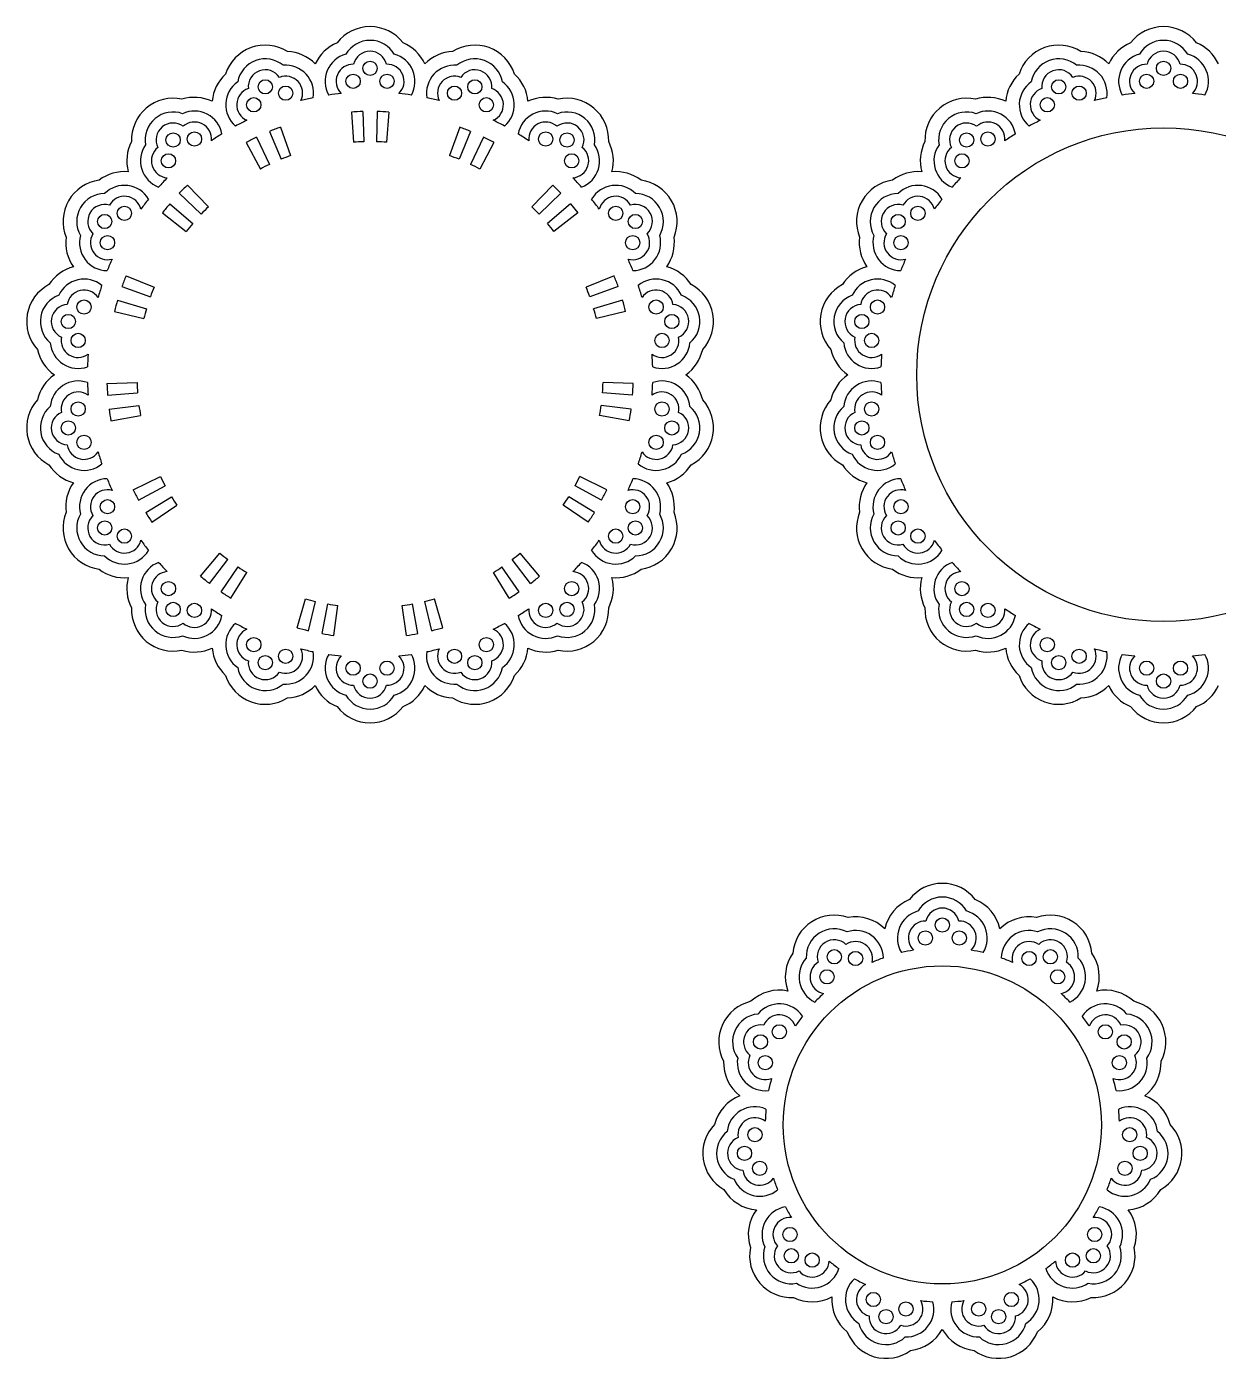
# Model space of a CAD drawing. Extents: x -982 to -411, y -383 to -136.
# Drawn here: x -982 to -764.7, y -380.6 to -137.8 of the extents above; entities that cross this region are included whole.
import ezdxf

# ---------------------------------------------------------------- set-up
doc = ezdxf.new("R2010")
doc.units = 0
doc.layers.get('0').update_dxf_attribs({"linetype": 'CONTINUOUS'})

msp = doc.modelspace()

# ---------------------------------------------------------------- linework, layer by layer
for p, q in [((-922.765236, -153.427978), (-922.374538, -158.914083)), ((-920.653289, -153.324265), (-920.504585, -158.822255)), ((-918.057727, -153.324265), (-918.206431, -158.822255)), ((-915.945779, -153.427978), (-916.336477, -158.914083)), ((-937.686148, -156.944711), (-935.585762, -162.027858)), ((-935.714603, -156.180451), (-933.840124, -161.351169)), ((-902.996412, -156.180451), (-904.870892, -161.351169)), ((-901.024868, -156.944711), (-903.125254, -162.027858)), ((-941.944488, -158.954174), (-939.356167, -163.80707)), ((-940.057311, -158.000421), (-937.68523, -162.962601)), ((-898.653704, -158.000421), (-901.025786, -162.962601)), ((-896.766527, -158.954174), (-899.354848, -163.80707)), ((-952.654792, -166.735665), (-948.839249, -170.696932)), ((-886.056224, -166.735665), (-889.871767, -170.696932)), ((-954.145034, -168.235751), (-950.158734, -172.025133)), ((-884.565981, -168.235751), (-888.552281, -172.025133)), ((-957.2179, -171.80351), (-952.8795, -175.184086)), ((-955.881804, -170.164629), (-951.696499, -173.732994)), ((-882.829211, -170.164629), (-887.014516, -173.732994)), ((-881.493116, -171.80351), (-885.831515, -175.184086)), ((-882.829211, -170.164629), (-881.493116, -171.80351)), ((-963.837231, -183.268529), (-958.740367, -185.335405)), ((-874.873784, -183.268529), (-879.970648, -185.335405)), ((-964.588496, -185.245061), (-959.405549, -187.08546)), ((-874.12252, -185.245061), (-879.305466, -187.08546)), ((-965.390568, -187.713588), (-960.115718, -189.271134)), ((-873.320447, -187.713588), (-878.595298, -189.271134)), ((-965.94456, -189.754218), (-960.606231, -191.077942)), ((-872.766456, -189.754218), (-878.104785, -191.077942)), ((-967.328377, -202.920359), (-961.831485, -202.735463)), ((-871.382639, -202.920359), (-876.87953, -202.735463)), ((-967.210763, -205.031578), (-961.727348, -204.604771)), ((-871.500253, -205.031578), (-876.983667, -204.604771)), ((-966.939452, -207.612921), (-961.487125, -206.890336)), ((-966.615549, -209.702459), (-961.200336, -208.740447)), ((-872.095466, -209.702459), (-877.510679, -208.740447)), ((-871.771563, -207.612921), (-877.22389, -206.890336)), ((-962.524577, -222.293176), (-957.578121, -219.888478)), ((-876.186438, -222.293176), (-881.132894, -219.888478)), ((-961.558421, -224.174033), (-956.722671, -221.55382)), ((-877.152594, -224.174033), (-881.988345, -221.55382)), ((-960.26064, -226.421855), (-955.573594, -223.544079)), ((-959.114848, -228.199), (-954.559091, -225.117592)), ((-879.596167, -228.199), (-884.151925, -225.117592)), ((-878.450375, -226.421855), (-883.137422, -223.544079)), ((-950.256454, -238.037244), (-946.71572, -233.828538)), ((-948.608813, -239.362521), (-945.256871, -235.00196)), ((-890.102203, -239.362521), (-893.454144, -235.00196)), ((-888.454562, -238.037244), (-891.995295, -233.828538)), ((-946.508959, -240.888154), (-943.397626, -236.352781)), ((-944.739396, -242.04562), (-941.830826, -237.377621)), ((-893.971619, -242.04562), (-896.88019, -237.377621)), ((-892.202056, -240.888154), (-895.313389, -236.352781)), ((-932.645276, -247.43027), (-931.12249, -242.14528)), ((-930.601042, -247.970815), (-929.312491, -242.623887)), ((-908.109974, -247.970815), (-909.398524, -242.623887)), ((-906.06574, -247.43027), (-907.588526, -242.14528)), ((-928.062199, -248.510463), (-927.064558, -243.1017)), ((-925.974839, -248.848115), (-925.216374, -243.400663)), ((-912.736176, -248.848115), (-913.494641, -243.400663)), ((-910.648816, -248.510463), (-911.646458, -243.1017))]:
    msp.add_line(p, q)
for centre, radius in [((-919.355508, -145.448116), 1.3), ((-774.699193, -145.448116), 1.3), ((-938.460275, -148.816802), 1.3), ((-922.44725, -147.810746), 1.3), ((-916.263766, -147.810746), 1.3), ((-900.250741, -148.816802), 1.3), ((-793.80396, -148.816802), 1.3), ((-777.790935, -147.810746), 1.3), ((-771.607452, -147.810746), 1.3), ((-934.746921, -149.97951), 1.3), ((-903.964095, -149.97951), 1.3), ((-790.090606, -149.97951), 1.3), ((-940.557495, -152.094386), 1.3), ((-898.153521, -152.094386), 1.3), ((-795.90118, -152.094386), 1.3), ((-955.260725, -158.516546), 1.3), ((-951.373644, -158.339093), 1.3), ((-887.337372, -158.339093), 1.3), ((-883.450291, -158.516546), 1.3), ((-774.699193, -201.306718), 45), ((-810.60441, -158.516546), 1.3), ((-806.717329, -158.339093), 1.3), ((-956.110467, -162.313759), 1.3), ((-882.600548, -162.313759), 1.3), ((-811.454153, -162.313759), 1.3), ((-967.730476, -173.377417), 1.3), ((-964.138507, -171.881205), 1.3), ((-874.572508, -171.881205), 1.3), ((-870.98054, -173.377417), 1.3), ((-823.074161, -173.377417), 1.3), ((-819.482193, -171.881205), 1.3), ((-967.230249, -177.236259), 1.3), ((-871.480766, -177.236259), 1.3), ((-822.573935, -177.236259), 1.3), ((-971.50188, -188.972469), 1.3), ((-867.209135, -188.972469), 1.3), ((-826.845566, -188.972469), 1.3), ((-974.365492, -191.606973), 1.3), ((-864.345524, -191.606973), 1.3), ((-829.709177, -191.606973), 1.3), ((-972.575631, -195.062011), 1.3), ((-866.135385, -195.062011), 1.3), ((-827.919316, -195.062011), 1.3), ((-972.575631, -207.551425), 1.3), ((-866.135385, -207.551425), 1.3), ((-827.919316, -207.551425), 1.3), ((-974.365492, -211.006462), 1.3), ((-864.345524, -211.006462), 1.3), ((-829.709177, -211.006462), 1.3), ((-971.50188, -213.640967), 1.3), ((-867.209135, -213.640967), 1.3), ((-826.845566, -213.640967), 1.3), ((-967.230249, -225.377177), 1.3), ((-871.480766, -225.377177), 1.3), ((-822.573935, -225.377177), 1.3), ((-967.730476, -229.236019), 1.3), ((-870.98054, -229.236019), 1.3), ((-823.074161, -229.236019), 1.3), ((-964.138507, -230.732231), 1.3), ((-874.572508, -230.732231), 1.3), ((-819.482193, -230.732231), 1.3), ((-956.110467, -240.299676), 1.3), ((-882.600548, -240.299676), 1.3), ((-811.454153, -240.299676), 1.3), ((-955.260725, -244.096889), 1.3), ((-951.373644, -244.274343), 1.3), ((-887.337372, -244.274343), 1.3), ((-883.450291, -244.096889), 1.3), ((-810.60441, -244.096889), 1.3), ((-806.717329, -244.274343), 1.3), ((-940.557495, -250.51905), 1.3), ((-898.153521, -250.51905), 1.3), ((-795.90118, -250.51905), 1.3), ((-938.460275, -253.796634), 1.3), ((-934.746921, -252.633926), 1.3), ((-903.964095, -252.633926), 1.3), ((-900.250741, -253.796634), 1.3), ((-793.80396, -253.796634), 1.3), ((-790.090606, -252.633926), 1.3), ((-922.44725, -254.802689), 1.3), ((-916.263766, -254.802689), 1.3), ((-777.790935, -254.802689), 1.3), ((-771.607452, -254.802689), 1.3), ((-919.355508, -257.165319), 1.3), ((-774.699193, -257.165319), 1.3), ((-815.028214, -301.638055), 1.3), ((-818.119955, -304.000685), 1.3), ((-811.936472, -304.000685), 1.3), ((-834.727106, -307.422171), 1.3), ((-830.848833, -307.73822), 1.3), ((-799.207594, -307.73822), 1.3), ((-795.329322, -307.422171), 1.3), ((-815.028214, -338.074245), 29), ((-836.05071, -311.081264), 1.3), ((-794.005717, -311.081264), 1.3), ((-844.738259, -321.107229), 1.3), ((-785.318168, -321.107229), 1.3), ((-848.171739, -322.938105), 1.3), ((-781.884689, -322.938105), 1.3), ((-847.306971, -326.731924), 1.3), ((-782.749456, -326.731924), 1.3), ((-849.194955, -339.863146), 1.3), ((-780.861472, -339.863146), 1.3), ((-851.093537, -343.259656), 1.3), ((-778.962891, -343.259656), 1.3), ((-848.314954, -345.983691), 1.3), ((-781.741473, -345.983691), 1.3), ((-842.803953, -358.0511), 1.3), ((-787.252474, -358.0511), 1.3), ((-842.564849, -361.934876), 1.3), ((-838.754632, -362.724265), 1.3), ((-791.301795, -362.724265), 1.3), ((-787.491578, -361.934876), 1.3), ((-827.59435, -369.896543), 1.3), ((-802.462078, -369.896543), 1.3), ((-821.66134, -371.638632), 1.3), ((-808.395087, -371.638632), 1.3), ((-825.293475, -373.034515), 1.3), ((-804.762952, -373.034515), 1.3)]:
    msp.add_circle(centre, radius)
for centre, radius, start, end in [((-919.355508, -145.448116), 7.6, 37.78129, 142.21871), ((-774.699193, -145.448116), 7.6, 37.78129, 142.21871), ((-922.44725, -147.810746), 7.6, 112.553565, 155.252512), ((-919.355508, -145.448116), 5.1, 30.188272, 149.811728), ((-916.263766, -147.810746), 7.6, 24.747488, 67.446435), ((-777.790935, -147.810746), 7.6, 112.553565, 155.252512), ((-774.699193, -145.448116), 5.1, 30.188272, 149.811728), ((-771.607452, -147.810746), 7.6, 24.747488, 67.446435), ((-938.460275, -148.816802), 7.6, 57.78129, 162.21871), ((-934.746921, -149.97951), 7.6, 44.747488, 87.446435), ((-922.44725, -147.810746), 5.1, 104.960547, 209.463822), ((-919.355508, -145.448116), 3.1, 13.740475, 166.259525), ((-916.263766, -147.810746), 5.1, 330.536178, 75.039453), ((-903.964095, -149.97951), 7.6, 92.553565, 135.252512), ((-900.250741, -148.816802), 7.6, 17.78129, 122.21871), ((-793.80396, -148.816802), 7.6, 57.78129, 162.21871), ((-790.090606, -149.97951), 7.6, 44.747488, 87.446435), ((-777.790935, -147.810746), 5.1, 104.960547, 209.463822), ((-774.699193, -145.448116), 3.1, 13.740475, 166.259525), ((-771.607452, -147.810746), 5.1, 330.536178, 75.039453), ((-938.460275, -148.816802), 5.1, 50.188272, 169.811728), ((-934.746921, -149.97951), 5.1, 350.536178, 95.039453), ((-922.44725, -147.810746), 3.1, 88.51275, 225.828241), ((-916.263766, -147.810746), 3.1, 314.171759, 91.48725), ((-903.964095, -149.97951), 5.1, 84.960547, 189.463822), ((-900.250741, -148.816802), 5.1, 10.188272, 129.811728), ((-793.80396, -148.816802), 5.1, 50.188272, 169.811728), ((-790.090606, -149.97951), 5.1, 350.536178, 95.039453), ((-777.790935, -147.810746), 3.1, 88.51275, 225.828241), ((-771.607452, -147.810746), 3.1, 314.171759, 91.48725), ((-940.557495, -152.094386), 7.6, 132.553565, 175.252512), ((-940.557495, -152.094386), 5.1, 124.960547, 229.463822), ((-938.460275, -148.816802), 3.1, 33.740475, 186.259525), ((-934.746921, -149.97951), 3.1, 334.171759, 111.48725), ((-903.964095, -149.97951), 3.1, 68.51275, 205.828241), ((-900.250741, -148.816802), 3.1, 353.740475, 146.259525), ((-898.153521, -152.094386), 5.1, 310.536178, 55.039453), ((-898.153521, -152.094386), 7.6, 4.747488, 47.446435), ((-795.90118, -152.094386), 7.6, 132.553565, 175.252512), ((-795.90118, -152.094386), 5.1, 124.960547, 229.463822), ((-793.80396, -148.816802), 3.1, 33.740475, 186.259525), ((-790.090606, -149.97951), 3.1, 334.171759, 111.48725), ((-940.557495, -152.094386), 3.1, 108.51275, 245.828241), ((-919.355508, -201.306718), 51.540757, 95.848429, 98.403271), ((-919.355508, -201.306718), 51.540757, 81.596729, 84.151571), ((-898.153521, -152.094386), 3.1, 294.171759, 71.48725), ((-795.90118, -152.094386), 3.1, 108.51275, 245.828241), ((-774.699193, -201.306718), 51.540757, 95.848429, 98.403271), ((-774.699193, -201.306718), 51.540757, 81.596729, 84.151571), ((-955.260725, -158.516546), 7.6, 77.78129, 182.21871), ((-951.373644, -158.339093), 7.6, 64.747488, 107.446435), ((-919.355508, -201.306718), 51.540757, 101.596729, 104.151571), ((-919.355508, -201.306718), 51.540757, 75.848429, 78.403271), ((-887.337372, -158.339093), 7.6, 72.553565, 115.252512), ((-883.450291, -158.516546), 7.6, 357.78129, 102.21871), ((-810.60441, -158.516546), 7.6, 77.78129, 182.21871), ((-806.717329, -158.339093), 7.6, 64.747488, 107.446435), ((-774.699193, -201.306718), 51.540757, 101.596729, 104.151571), ((-955.260725, -158.516546), 5.1, 70.188272, 189.811728), ((-951.373644, -158.339093), 5.1, 10.536178, 115.039453), ((-951.373644, -158.339093), 3.1, 354.171759, 131.48725), ((-919.355508, -201.306718), 51.540757, 115.848429, 118.403271), ((-919.355508, -201.306718), 48, 91.549301, 94.073495), ((-919.355508, -201.306718), 48, 85.926505, 88.450699), ((-919.355508, -201.306718), 51.540757, 61.596729, 64.151571), ((-887.337372, -158.339093), 5.1, 64.960547, 169.463822), ((-887.337372, -158.339093), 3.1, 48.51275, 185.828241), ((-883.450291, -158.516546), 5.1, 350.188272, 109.811728), ((-810.60441, -158.516546), 5.1, 70.188272, 189.811728), ((-806.717329, -158.339093), 5.1, 10.536178, 115.039453), ((-806.717329, -158.339093), 3.1, 354.171759, 131.48725), ((-774.699193, -201.306718), 51.540757, 115.848429, 118.403271), ((-955.260725, -158.516546), 3.1, 53.740475, 206.259525), ((-919.355508, -201.306718), 51.540757, 121.596729, 124.151571), ((-919.355508, -201.306718), 48, 109.926505, 112.450699), ((-919.355508, -201.306718), 48, 67.549301, 70.073495), ((-919.355508, -201.306718), 51.540757, 55.848429, 58.403271), ((-883.450291, -158.516546), 3.1, 333.740475, 126.259525), ((-810.60441, -158.516546), 3.1, 53.740475, 206.259525), ((-774.699193, -201.306718), 51.540757, 121.596729, 124.151571), ((-956.110467, -162.313759), 7.6, 152.553565, 195.252512), ((-956.110467, -162.313759), 5.1, 144.960547, 249.463822), ((-956.110467, -162.313759), 3.1, 128.51275, 265.828241), ((-919.355508, -201.306718), 48, 115.549301, 118.073495), ((-919.355508, -201.306718), 42.5, 91.549301, 94.073495), ((-919.355508, -201.306718), 42.5, 85.926505, 88.450699), ((-919.355508, -201.306718), 48, 61.926505, 64.450699), ((-882.600548, -162.313759), 3.1, 274.171759, 51.48725), ((-882.600548, -162.313759), 5.1, 290.536178, 35.039453), ((-882.600548, -162.313759), 7.6, 344.747488, 27.446435), ((-811.454153, -162.313759), 7.6, 152.553565, 195.252512), ((-811.454153, -162.313759), 5.1, 144.960547, 249.463822), ((-811.454153, -162.313759), 3.1, 128.51275, 265.828241), ((-919.355508, -201.306718), 42.5, 109.926505, 112.450699), ((-919.355508, -201.306718), 42.5, 67.549301, 70.073495), ((-964.138507, -171.881205), 7.6, 84.747488, 127.446435), ((-919.355508, -201.306718), 42.5, 115.549301, 118.073495), ((-919.355508, -201.306718), 42.5, 61.926505, 64.450699), ((-874.572508, -171.881205), 7.6, 52.553565, 95.252512), ((-819.482193, -171.881205), 7.6, 84.747488, 127.446435), ((-967.730476, -173.377417), 7.6, 97.78129, 202.21871), ((-964.138507, -171.881205), 5.1, 30.536178, 135.039453), ((-919.355508, -201.306718), 51.540757, 135.848429, 138.403271), ((-919.355508, -201.306718), 48, 133.926505, 136.450699), ((-919.355508, -201.306718), 48, 43.549301, 46.073495), ((-919.355508, -201.306718), 51.540757, 41.596729, 44.151571), ((-874.572508, -171.881205), 5.1, 44.960547, 149.463822), ((-870.98054, -173.377417), 7.6, 337.78129, 82.21871), ((-823.074161, -173.377417), 7.6, 97.78129, 202.21871), ((-819.482193, -171.881205), 5.1, 30.536178, 135.039453), ((-774.699193, -201.306718), 51.540757, 135.848429, 138.403271), ((-967.730476, -173.377417), 5.1, 90.188272, 209.811728), ((-964.138507, -171.881205), 3.1, 14.171759, 151.48725), ((-919.355508, -201.306718), 51.540757, 141.596729, 144.151571), ((-919.355508, -201.306718), 51.540757, 35.848429, 38.403271), ((-874.572508, -171.881205), 3.1, 28.51275, 165.828241), ((-870.98054, -173.377417), 5.1, 330.188272, 89.811728), ((-823.074161, -173.377417), 5.1, 90.188272, 209.811728), ((-819.482193, -171.881205), 3.1, 14.171759, 151.48725), ((-774.699193, -201.306718), 51.540757, 141.596729, 144.151571), ((-967.730476, -173.377417), 3.1, 73.740475, 226.259525), ((-919.355508, -201.306718), 48, 139.549301, 142.073495), ((-919.355508, -201.306718), 42.5, 133.926505, 136.450699), ((-919.355508, -201.306718), 42.5, 43.549301, 46.073495), ((-870.98054, -173.377417), 3.1, 313.740475, 106.259525), ((-823.074161, -173.377417), 3.1, 73.740475, 226.259525), ((-919.355508, -201.306718), 42.5, 139.549301, 142.073495), ((-919.355508, -201.306718), 42.5, 37.926505, 40.450699), ((-967.230249, -177.236259), 7.6, 172.553565, 215.252512), ((-967.230249, -177.236259), 5.1, 164.960547, 269.463822), ((-967.230249, -177.236259), 3.1, 148.51275, 285.828241), ((-871.480766, -177.236259), 3.1, 254.171759, 31.48725), ((-871.480766, -177.236259), 5.1, 270.536178, 15.039453), ((-871.480766, -177.236259), 7.6, 324.747488, 7.446435), ((-822.573935, -177.236259), 7.6, 172.553565, 215.252512), ((-822.573935, -177.236259), 5.1, 164.960547, 269.463822), ((-822.573935, -177.236259), 3.1, 148.51275, 285.828241), ((-971.50188, -188.972469), 7.6, 104.747488, 147.446435), ((-919.355508, -201.306718), 51.540757, 155.848429, 158.403271), ((-919.355508, -201.306718), 51.540757, 21.596729, 24.151571), ((-867.209135, -188.972469), 7.6, 32.553565, 75.252512), ((-826.845566, -188.972469), 7.6, 104.747488, 147.446435), ((-774.699193, -201.306718), 51.540757, 155.848429, 158.403271), ((-971.50188, -188.972469), 5.1, 50.536178, 155.039453), ((-919.355508, -201.306718), 48, 157.926505, 160.450699), ((-919.355508, -201.306718), 48, 19.549301, 22.073495), ((-867.209135, -188.972469), 5.1, 24.960547, 129.463822), ((-826.845566, -188.972469), 5.1, 50.536178, 155.039453), ((-974.365492, -191.606973), 7.6, 117.78129, 222.21871), ((-974.365492, -191.606973), 5.1, 110.188272, 229.811728), ((-971.50188, -188.972469), 3.1, 34.171759, 171.48725), ((-919.355508, -201.306718), 51.540757, 161.596729, 164.151571), ((-919.355508, -201.306718), 42.5, 157.926505, 160.450699), ((-919.355508, -201.306718), 42.5, 19.549301, 22.073495), ((-919.355508, -201.306718), 51.540757, 15.848429, 18.403271), ((-867.209135, -188.972469), 3.1, 8.51275, 145.828241), ((-864.345524, -191.606973), 5.1, 310.188272, 69.811728), ((-864.345524, -191.606973), 7.6, 317.78129, 62.21871), ((-829.709177, -191.606973), 7.6, 117.78129, 222.21871), ((-829.709177, -191.606973), 5.1, 110.188272, 229.811728), ((-826.845566, -188.972469), 3.1, 34.171759, 171.48725), ((-774.699193, -201.306718), 51.540757, 161.596729, 164.151571), ((-974.365492, -191.606973), 3.1, 93.740475, 246.259525), ((-919.355508, -201.306718), 48, 163.549301, 166.073495), ((-919.355508, -201.306718), 42.5, 163.549301, 166.073495), ((-919.355508, -201.306718), 42.5, 13.926505, 16.450699), ((-919.355508, -201.306718), 48, 13.926505, 16.450699), ((-864.345524, -191.606973), 3.1, 293.740475, 86.259525), ((-829.709177, -191.606973), 3.1, 93.740475, 246.259525), ((-972.575631, -195.062011), 5.1, 184.960547, 289.463822), ((-972.575631, -195.062011), 3.1, 168.51275, 305.828241), ((-866.135385, -195.062011), 3.1, 234.171759, 11.48725), ((-866.135385, -195.062011), 5.1, 250.536178, 355.039453), ((-827.919316, -195.062011), 5.1, 184.960547, 289.463822), ((-827.919316, -195.062011), 3.1, 168.51275, 305.828241), ((-972.575631, -195.062011), 7.6, 192.553565, 235.252512), ((-919.355508, -201.306718), 51.540757, 175.848429, 178.403271), ((-919.355508, -201.306718), 51.540757, 1.596729, 4.151571), ((-866.135385, -195.062011), 7.6, 304.747488, 347.446435), ((-827.919316, -195.062011), 7.6, 192.553565, 235.252512), ((-774.699193, -201.306718), 51.540757, 175.848429, 178.403271), ((-972.575631, -207.551425), 7.6, 124.747488, 167.446435), ((-866.135385, -207.551425), 7.6, 12.553565, 55.252512), ((-827.919316, -207.551425), 7.6, 124.747488, 167.446435), ((-972.575631, -207.551425), 5.1, 70.536178, 175.039453), ((-919.355508, -201.306718), 51.540757, 181.596729, 184.151571), ((-919.355508, -201.306718), 48, 181.926505, 184.450699), ((-919.355508, -201.306718), 42.5, 181.926505, 184.450699), ((-919.355508, -201.306718), 42.5, 355.549301, 358.073495), ((-919.355508, -201.306718), 48, 355.549301, 358.073495), ((-919.355508, -201.306718), 51.540757, 355.848429, 358.403271), ((-866.135385, -207.551425), 5.1, 4.960547, 109.463822), ((-827.919316, -207.551425), 5.1, 70.536178, 175.039453), ((-774.699193, -201.306718), 51.540757, 181.596729, 184.151571), ((-974.365492, -211.006462), 7.6, 137.78129, 242.21871), ((-972.575631, -207.551425), 3.1, 54.171759, 191.48725), ((-866.135385, -207.551425), 3.1, 348.51275, 125.828241), ((-864.345524, -211.006462), 7.6, 297.78129, 42.21871), ((-829.709177, -211.006462), 7.6, 137.78129, 242.21871), ((-827.919316, -207.551425), 3.1, 54.171759, 191.48725), ((-974.365492, -211.006462), 5.1, 130.188272, 249.811728), ((-974.365492, -211.006462), 3.1, 113.740475, 266.259525), ((-919.355508, -201.306718), 48, 187.549301, 190.073495), ((-919.355508, -201.306718), 42.5, 187.549301, 190.073495), ((-919.355508, -201.306718), 42.5, 349.926505, 352.450699), ((-919.355508, -201.306718), 48, 349.926505, 352.450699), ((-864.345524, -211.006462), 3.1, 273.740475, 66.259525), ((-864.345524, -211.006462), 5.1, 290.188272, 49.811728), ((-829.709177, -211.006462), 5.1, 130.188272, 249.811728), ((-829.709177, -211.006462), 3.1, 113.740475, 266.259525), ((-971.50188, -213.640967), 5.1, 204.960547, 309.463822), ((-971.50188, -213.640967), 3.1, 188.51275, 325.828241), ((-919.355508, -201.306718), 51.540757, 195.848429, 198.403271), ((-919.355508, -201.306718), 51.540757, 341.596729, 344.151571), ((-867.209135, -213.640967), 5.1, 230.536178, 335.039453), ((-867.209135, -213.640967), 3.1, 214.171759, 351.48725), ((-826.845566, -213.640967), 5.1, 204.960547, 309.463822), ((-826.845566, -213.640967), 3.1, 188.51275, 325.828241), ((-774.699193, -201.306718), 51.540757, 195.848429, 198.403271), ((-971.50188, -213.640967), 7.6, 212.553565, 255.252512), ((-867.209135, -213.640967), 7.6, 284.747488, 327.446435), ((-826.845566, -213.640967), 7.6, 212.553565, 255.252512), ((-967.230249, -225.377177), 5.1, 90.536178, 195.039453), ((-919.355508, -201.306718), 51.540757, 201.596729, 204.151571), ((-919.355508, -201.306718), 42.5, 205.926505, 208.450699), ((-919.355508, -201.306718), 42.5, 331.549301, 334.073495), ((-919.355508, -201.306718), 51.540757, 335.848429, 338.403271), ((-871.480766, -225.377177), 5.1, 344.960547, 89.463822), ((-822.573935, -225.377177), 5.1, 90.536178, 195.039453), ((-774.699193, -201.306718), 51.540757, 201.596729, 204.151571), ((-967.230249, -225.377177), 7.6, 144.747488, 187.446435), ((-967.230249, -225.377177), 3.1, 74.171759, 211.48725), ((-919.355508, -201.306718), 48, 205.926505, 208.450699), ((-919.355508, -201.306718), 48, 331.549301, 334.073495), ((-871.480766, -225.377177), 3.1, 328.51275, 105.828241), ((-871.480766, -225.377177), 7.6, 352.553565, 35.252512), ((-822.573935, -225.377177), 7.6, 144.747488, 187.446435), ((-822.573935, -225.377177), 3.1, 74.171759, 211.48725), ((-919.355508, -201.306718), 42.5, 211.549301, 214.073495), ((-919.355508, -201.306718), 42.5, 325.926505, 328.450699), ((-967.730476, -229.236019), 7.6, 157.78129, 262.21871), ((-967.730476, -229.236019), 5.1, 150.188272, 269.811728), ((-967.730476, -229.236019), 3.1, 133.740475, 286.259525), ((-919.355508, -201.306718), 48, 211.549301, 214.073495), ((-919.355508, -201.306718), 48, 325.926505, 328.450699), ((-870.98054, -229.236019), 3.1, 253.740475, 46.259525), ((-870.98054, -229.236019), 5.1, 270.188272, 29.811728), ((-870.98054, -229.236019), 7.6, 277.78129, 22.21871), ((-823.074161, -229.236019), 7.6, 157.78129, 262.21871), ((-823.074161, -229.236019), 5.1, 150.188272, 269.811728), ((-823.074161, -229.236019), 3.1, 133.740475, 286.259525), ((-964.138507, -230.732231), 3.1, 208.51275, 345.828241), ((-919.355508, -201.306718), 51.540757, 215.848429, 218.403271), ((-919.355508, -201.306718), 51.540757, 321.596729, 324.151571), ((-874.572508, -230.732231), 3.1, 194.171759, 331.48725), ((-819.482193, -230.732231), 3.1, 208.51275, 345.828241), ((-774.699193, -201.306718), 51.540757, 215.848429, 218.403271), ((-964.138507, -230.732231), 5.1, 224.960547, 329.463822), ((-919.355508, -201.306718), 42.5, 229.926505, 232.450699), ((-919.355508, -201.306718), 42.5, 307.549301, 310.073495), ((-874.572508, -230.732231), 5.1, 210.536178, 315.039453), ((-819.482193, -230.732231), 5.1, 224.960547, 329.463822), ((-964.138507, -230.732231), 7.6, 232.553565, 275.252512), ((-956.110467, -240.299676), 5.1, 110.536178, 215.039453), ((-956.110467, -240.299676), 3.1, 94.171759, 231.48725), ((-919.355508, -201.306718), 51.540757, 221.596729, 224.151571), ((-919.355508, -201.306718), 42.5, 235.549301, 238.073495), ((-919.355508, -201.306718), 42.5, 301.926505, 304.450699), ((-919.355508, -201.306718), 51.540757, 315.848429, 318.403271), ((-882.600548, -240.299676), 3.1, 308.51275, 85.828241), ((-882.600548, -240.299676), 5.1, 324.960547, 69.463822), ((-874.572508, -230.732231), 7.6, 264.747488, 307.446435), ((-819.482193, -230.732231), 7.6, 232.553565, 275.252512), ((-811.454153, -240.299676), 5.1, 110.536178, 215.039453), ((-811.454153, -240.299676), 3.1, 94.171759, 231.48725), ((-774.699193, -201.306718), 51.540757, 221.596729, 224.151571), ((-956.110467, -240.299676), 7.6, 164.747488, 207.446435), ((-919.355508, -201.306718), 48, 229.926505, 232.450699), ((-919.355508, -201.306718), 48, 307.549301, 310.073495), ((-882.600548, -240.299676), 7.6, 332.553565, 15.252512), ((-811.454153, -240.299676), 7.6, 164.747488, 207.446435), ((-955.260725, -244.096889), 3.1, 153.740475, 306.259525), ((-919.355508, -201.306718), 48, 235.549301, 238.073495), ((-919.355508, -201.306718), 42.5, 253.926505, 256.450699), ((-919.355508, -201.306718), 42.5, 283.549301, 286.073495), ((-919.355508, -201.306718), 48, 301.926505, 304.450699), ((-883.450291, -244.096889), 3.1, 233.740475, 26.259525), ((-810.60441, -244.096889), 3.1, 153.740475, 306.259525), ((-955.260725, -244.096889), 7.6, 177.78129, 282.21871), ((-955.260725, -244.096889), 5.1, 170.188272, 289.811728), ((-951.373644, -244.274343), 5.1, 244.960547, 349.463822), ((-951.373644, -244.274343), 3.1, 228.51275, 5.828241), ((-919.355508, -201.306718), 51.540757, 235.848429, 238.403271), ((-919.355508, -201.306718), 42.5, 259.549301, 262.073495), ((-919.355508, -201.306718), 42.5, 277.926505, 280.450699), ((-919.355508, -201.306718), 51.540757, 301.596729, 304.151571), ((-887.337372, -244.274343), 5.1, 190.536178, 295.039453), ((-887.337372, -244.274343), 3.1, 174.171759, 311.48725), ((-883.450291, -244.096889), 5.1, 250.188272, 9.811728), ((-883.450291, -244.096889), 7.6, 257.78129, 2.21871), ((-810.60441, -244.096889), 7.6, 177.78129, 282.21871), ((-810.60441, -244.096889), 5.1, 170.188272, 289.811728), ((-806.717329, -244.274343), 5.1, 244.960547, 349.463822), ((-806.717329, -244.274343), 3.1, 228.51275, 5.828241), ((-774.699193, -201.306718), 51.540757, 235.848429, 238.403271), ((-940.557495, -250.51905), 5.1, 130.536178, 235.039453), ((-919.355508, -201.306718), 51.540757, 241.596729, 244.151571), ((-919.355508, -201.306718), 48, 253.926505, 256.450699), ((-919.355508, -201.306718), 48, 283.549301, 286.073495), ((-919.355508, -201.306718), 51.540757, 295.848429, 298.403271), ((-898.153521, -250.51905), 5.1, 304.960547, 49.463822), ((-795.90118, -250.51905), 5.1, 130.536178, 235.039453), ((-774.699193, -201.306718), 51.540757, 241.596729, 244.151571), ((-940.557495, -250.51905), 3.1, 114.171759, 251.48725), ((-919.355508, -201.306718), 48, 259.549301, 262.073495), ((-919.355508, -201.306718), 48, 277.926505, 280.450699), ((-898.153521, -250.51905), 3.1, 288.51275, 65.828241), ((-795.90118, -250.51905), 3.1, 114.171759, 251.48725), ((-951.373644, -244.274343), 7.6, 252.553565, 295.252512), ((-940.557495, -250.51905), 7.6, 184.747488, 227.446435), ((-934.746921, -252.633926), 3.1, 248.51275, 25.828241), ((-934.746921, -252.633926), 5.1, 264.960547, 9.463822), ((-919.355508, -201.306718), 51.540757, 255.848429, 258.403271), ((-922.44725, -254.802689), 5.1, 150.536178, 255.039453), ((-919.355508, -201.306718), 51.540757, 261.596729, 264.151571), ((-916.263766, -254.802689), 5.1, 284.960547, 29.463822), ((-919.355508, -201.306718), 51.540757, 275.848429, 278.403271), ((-903.964095, -252.633926), 5.1, 170.536178, 275.039453), ((-919.355508, -201.306718), 51.540757, 281.596729, 284.151571), ((-903.964095, -252.633926), 3.1, 154.171759, 291.48725), ((-898.153521, -250.51905), 7.6, 312.553565, 355.252512), ((-887.337372, -244.274343), 7.6, 244.747488, 287.446435), ((-806.717329, -244.274343), 7.6, 252.553565, 295.252512), ((-795.90118, -250.51905), 7.6, 184.747488, 227.446435), ((-790.090606, -252.633926), 3.1, 248.51275, 25.828241), ((-790.090606, -252.633926), 5.1, 264.960547, 9.463822), ((-774.699193, -201.306718), 51.540757, 255.848429, 258.403271), ((-777.790935, -254.802689), 5.1, 150.536178, 255.039453), ((-774.699193, -201.306718), 51.540757, 261.596729, 264.151571), ((-771.607452, -254.802689), 5.1, 284.960547, 29.463822), ((-774.699193, -201.306718), 51.540757, 275.848429, 278.403271), ((-938.460275, -253.796634), 5.1, 190.188272, 309.811728), ((-938.460275, -253.796634), 3.1, 173.740475, 326.259525), ((-922.44725, -254.802689), 3.1, 134.171759, 271.48725), ((-916.263766, -254.802689), 3.1, 268.51275, 45.828241), ((-900.250741, -253.796634), 5.1, 230.188272, 349.811728), ((-900.250741, -253.796634), 3.1, 213.740475, 6.259525), ((-793.80396, -253.796634), 5.1, 190.188272, 309.811728), ((-793.80396, -253.796634), 3.1, 173.740475, 326.259525), ((-777.790935, -254.802689), 3.1, 134.171759, 271.48725), ((-771.607452, -254.802689), 3.1, 268.51275, 45.828241), ((-938.460275, -253.796634), 7.6, 197.78129, 302.21871), ((-900.250741, -253.796634), 7.6, 237.78129, 342.21871), ((-793.80396, -253.796634), 7.6, 197.78129, 302.21871), ((-934.746921, -252.633926), 7.6, 272.553565, 315.252512), ((-922.44725, -254.802689), 7.6, 204.747488, 247.446435), ((-919.355508, -257.165319), 5.1, 210.188272, 329.811728), ((-919.355508, -257.165319), 3.1, 193.740475, 346.259525), ((-916.263766, -254.802689), 7.6, 292.553565, 335.252512), ((-903.964095, -252.633926), 7.6, 224.747488, 267.446435), ((-790.090606, -252.633926), 7.6, 272.553565, 315.252512), ((-777.790935, -254.802689), 7.6, 204.747488, 247.446435), ((-774.699193, -257.165319), 5.1, 210.188272, 329.811728), ((-774.699193, -257.165319), 3.1, 193.740475, 346.259525), ((-771.607452, -254.802689), 7.6, 292.553565, 335.252512), ((-919.355508, -257.165319), 7.6, 217.78129, 322.21871), ((-774.699193, -257.165319), 7.6, 217.78129, 322.21871), ((-815.028214, -301.638055), 7.6, 37.78129, 142.21871), ((-818.119955, -304.000685), 7.6, 112.553565, 167.146938), ((-815.028214, -301.638055), 5.1, 30.188272, 149.811728), ((-815.028214, -301.638055), 3.1, 13.740475, 166.259525), ((-811.936472, -304.000685), 7.6, 12.853062, 67.446435), ((-834.727106, -307.422171), 7.6, 70.508563, 174.945983), ((-830.848833, -307.73822), 7.6, 45.580335, 100.173708), ((-818.119955, -304.000685), 5.1, 104.960547, 211.474611), ((-818.119955, -304.000685), 3.1, 88.51275, 225.828241), ((-811.936472, -304.000685), 3.1, 314.171759, 91.48725), ((-811.936472, -304.000685), 5.1, 328.525389, 75.039453), ((-799.207594, -307.73822), 7.6, 79.826292, 134.419665), ((-795.329322, -307.422171), 7.6, 5.054017, 109.491437), ((-834.727106, -307.422171), 5.1, 62.915545, 182.539), ((-830.848833, -307.73822), 5.1, 1.252661, 107.766726), ((-799.207594, -307.73822), 5.1, 72.233274, 178.747339), ((-795.329322, -307.422171), 5.1, 357.461, 117.084455), ((-834.727106, -307.422171), 3.1, 46.467748, 198.986797), ((-830.848833, -307.73822), 3.1, 346.899032, 124.214523), ((-799.207594, -307.73822), 3.1, 55.785477, 193.100968), ((-795.329322, -307.422171), 3.1, 341.013203, 133.532252), ((-836.05071, -311.081264), 7.6, 145.280837, 199.87421), ((-836.05071, -311.081264), 5.1, 137.68782, 244.201884), ((-815.028214, -338.074245), 32.280167, 109.399287, 113.363849), ((-815.028214, -338.074245), 32.280167, 99.363424, 103.327986), ((-815.028214, -338.074245), 32.280167, 76.672014, 80.636576), ((-815.028214, -338.074245), 32.280167, 66.636151, 70.600713), ((-794.005717, -311.081264), 5.1, 295.798116, 42.31218), ((-794.005717, -311.081264), 7.6, 340.12579, 34.719163), ((-836.05071, -311.081264), 3.1, 121.240023, 258.555513), ((-794.005717, -311.081264), 3.1, 281.444487, 58.759977), ((-848.171739, -322.938105), 7.6, 103.235836, 207.673255), ((-844.738259, -321.107229), 7.6, 78.307608, 132.900981), ((-815.028214, -338.074245), 32.280167, 132.090696, 136.055258), ((-815.028214, -338.074245), 32.280167, 43.944742, 47.909304), ((-785.318168, -321.107229), 7.6, 47.099019, 101.692392), ((-781.884689, -322.938105), 7.6, 332.326745, 76.764164), ((-848.171739, -322.938105), 5.1, 95.642818, 215.266273), ((-844.738259, -321.107229), 5.1, 33.979934, 140.493999), ((-844.738259, -321.107229), 3.1, 19.626305, 156.941796), ((-785.318168, -321.107229), 5.1, 39.506001, 146.020066), ((-785.318168, -321.107229), 3.1, 23.058204, 160.373695), ((-781.884689, -322.938105), 5.1, 324.733727, 84.357182), ((-848.171739, -322.938105), 3.1, 79.195021, 231.71407), ((-815.028214, -338.074245), 32.280167, 142.12656, 146.091122), ((-815.028214, -338.074245), 32.280167, 33.908878, 37.87344), ((-781.884689, -322.938105), 3.1, 308.28593, 100.804979), ((-847.306971, -326.731924), 7.6, 178.00811, 232.601483), ((-847.306971, -326.731924), 5.1, 170.415092, 276.929157), ((-847.306971, -326.731924), 3.1, 153.967295, 291.282786), ((-782.749456, -326.731924), 3.1, 248.717214, 26.032705), ((-782.749456, -326.731924), 5.1, 263.070843, 9.584908), ((-782.749456, -326.731924), 7.6, 307.398517, 1.99189), ((-815.028214, -338.074245), 32.280167, 164.817969, 168.782531), ((-815.028214, -338.074245), 32.280167, 11.217469, 15.182031), ((-849.194955, -339.863146), 7.6, 111.034881, 165.628253), ((-849.194955, -339.863146), 5.1, 66.707207, 173.221271), ((-780.861472, -339.863146), 5.1, 6.778729, 113.292793), ((-780.861472, -339.863146), 7.6, 14.371747, 68.965119), ((-849.194955, -339.863146), 3.1, 52.353578, 189.669068), ((-815.028214, -338.074245), 32.280167, 174.853833, 178.818395), ((-815.028214, -338.074245), 32.280167, 1.181605, 5.146167), ((-780.861472, -339.863146), 3.1, 350.330932, 127.646422), ((-851.093537, -343.259656), 7.6, 135.963108, 240.400528), ((-851.093537, -343.259656), 5.1, 128.370091, 247.993546), ((-778.962891, -343.259656), 5.1, 292.006454, 51.629909), ((-778.962891, -343.259656), 7.6, 299.599472, 44.036892), ((-851.093537, -343.259656), 3.1, 111.922293, 264.441343), ((-778.962891, -343.259656), 3.1, 275.558657, 68.077707), ((-848.314954, -345.983691), 3.1, 186.694568, 324.010059), ((-781.741473, -345.983691), 3.1, 215.989941, 353.305432), ((-848.314954, -345.983691), 5.1, 203.142365, 309.656429), ((-815.028214, -338.074245), 32.280167, 197.545242, 201.509804), ((-815.028214, -338.074245), 32.280167, 338.490196, 342.454758), ((-781.741473, -345.983691), 5.1, 230.343571, 336.857635), ((-848.314954, -345.983691), 7.6, 210.735383, 265.328756), ((-781.741473, -345.983691), 7.6, 274.671244, 329.264617), ((-842.803953, -358.0511), 7.6, 143.762153, 198.355526), ((-842.803953, -358.0511), 5.1, 99.43448, 205.948544), ((-815.028214, -338.074245), 32.280167, 207.581105, 211.545667), ((-815.028214, -338.074245), 32.280167, 328.454333, 332.418895), ((-787.252474, -358.0511), 5.1, 334.051456, 80.56552), ((-787.252474, -358.0511), 7.6, 341.644474, 36.237847), ((-842.803953, -358.0511), 3.1, 85.08085, 222.396341), ((-787.252474, -358.0511), 3.1, 317.603659, 94.91915), ((-842.564849, -361.934876), 7.6, 168.690381, 273.127801), ((-842.564849, -361.934876), 5.1, 161.097363, 280.720819), ((-842.564849, -361.934876), 3.1, 144.649566, 297.168616), ((-787.491578, -361.934876), 3.1, 242.831384, 35.350434), ((-787.491578, -361.934876), 5.1, 259.279181, 18.902637), ((-787.491578, -361.934876), 7.6, 266.872199, 11.309619), ((-838.754632, -362.724265), 3.1, 219.421841, 356.737331), ((-815.028214, -338.074245), 32.280167, 230.272514, 234.237076), ((-815.028214, -338.074245), 32.280167, 305.762924, 309.727486), ((-791.301795, -362.724265), 3.1, 183.262669, 320.578159), ((-838.754632, -362.724265), 5.1, 235.869638, 342.383702), ((-827.59435, -369.896543), 5.1, 132.161752, 238.675817), ((-815.028214, -338.074245), 32.280167, 240.308378, 244.27294), ((-815.028214, -338.074245), 32.280167, 295.72706, 299.691622), ((-802.462078, -369.896543), 5.1, 301.324183, 47.838248), ((-791.301795, -362.724265), 5.1, 197.616298, 304.130362), ((-827.59435, -369.896543), 3.1, 117.808123, 255.123614), ((-802.462078, -369.896543), 3.1, 284.876386, 62.191877), ((-838.754632, -362.724265), 7.6, 243.462656, 298.056028), ((-827.59435, -369.896543), 7.6, 176.489426, 231.082799), ((-821.66134, -371.638632), 3.1, 252.149113, 29.464604), ((-821.66134, -371.638632), 5.1, 268.596911, 15.110975), ((-815.028214, -338.074245), 32.280167, 262.999787, 266.964349), ((-808.395087, -371.638632), 5.1, 164.889025, 271.403089), ((-815.028214, -338.074245), 32.280167, 273.035651, 277.000213), ((-808.395087, -371.638632), 3.1, 150.535396, 287.850887), ((-802.462078, -369.896543), 7.6, 308.917201, 3.510574), ((-791.301795, -362.724265), 7.6, 241.943972, 296.537344), ((-825.293475, -373.034515), 3.1, 177.376839, 329.895888), ((-804.762952, -373.034515), 3.1, 210.104112, 2.623161), ((-825.293475, -373.034515), 7.6, 201.417654, 305.855073), ((-825.293475, -373.034515), 5.1, 193.824636, 313.448091), ((-821.66134, -371.638632), 7.6, 276.189928, 330.783301), ((-808.395087, -371.638632), 7.6, 209.216699, 263.810072), ((-804.762952, -373.034515), 7.6, 234.144927, 338.582346), ((-804.762952, -373.034515), 5.1, 226.551909, 346.175364)]:
    msp.add_arc(centre, radius, start, end)

doc.saveas('drawing.dxf')
